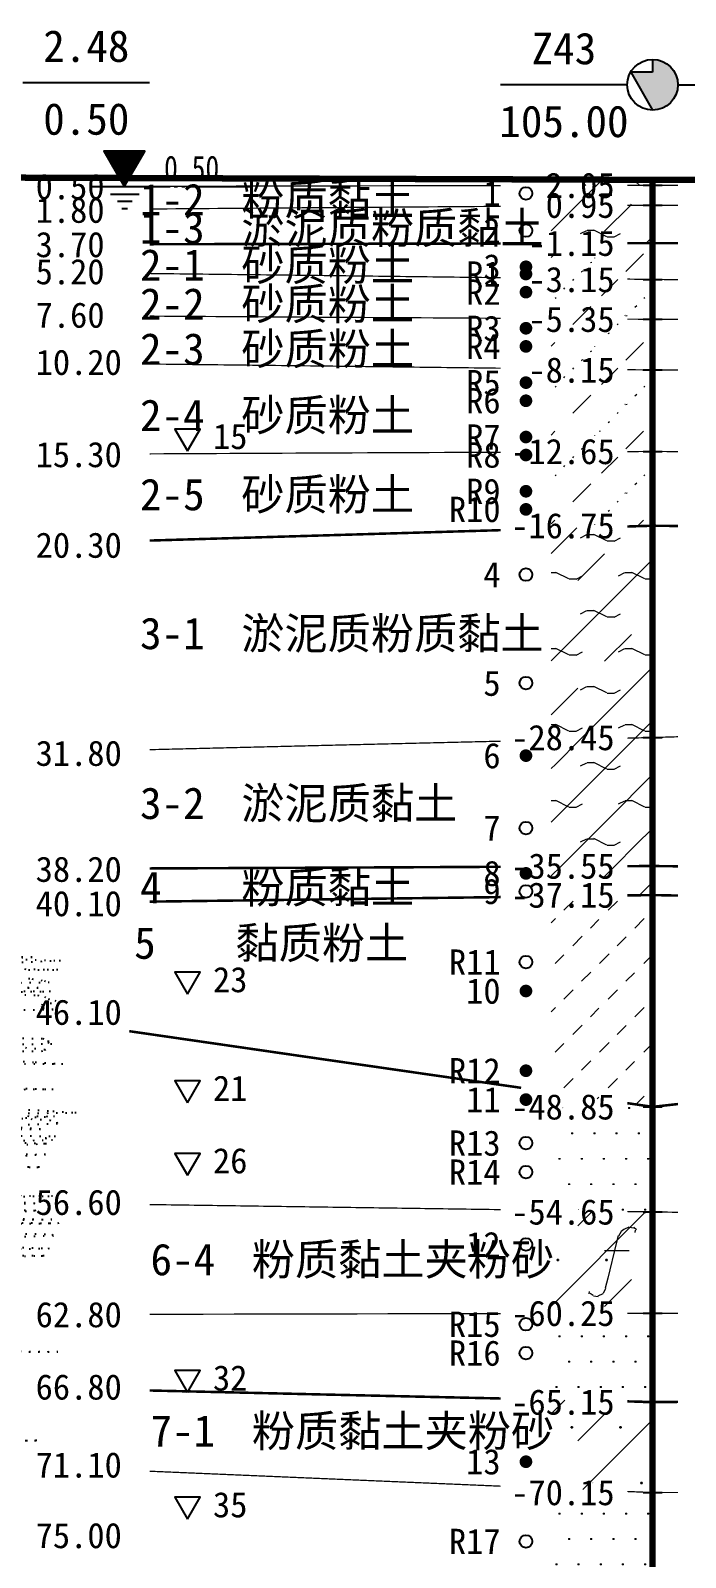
# Model space of a CAD drawing. Extents: x -37 to 3540, y -1485 to 297.
# Drawn here: x 2303.1 to 2354.9, y -188.5 to -68 of the extents above; entities that cross this region are included whole.
import ezdxf
from ezdxf.enums import TextEntityAlignment as Align

# ---------------------------------------------------------------- set-up
doc = ezdxf.new("R2010")
doc.units = 0
doc.linetypes.add('DOT', pattern=[6.35, 0, -6.35])
doc.layers.get('0').update_dxf_attribs({"linetype": 'CONTINUOUS'})
for name, color, linetype in [('CURVE', 200, 'CONTINUOUS'), ('HOLE', 41, 'CONTINUOUS'), ('SAMPLE', 1, 'CONTINUOUS'), ('STRATUM', 241, 'CONTINUOUS')]:
    doc.layers.add(name, color=color, linetype=linetype)
doc.layers.add('HATCH', color=7, linetype='CONTINUOUS', lineweight=13)
doc.styles.add('ST', font='')
doc.styles.get('ST').set_extended_font_data('SimSun')
pattern_1 = [(45, (2063.151, -297), (-4.24264, 4.24264), [10, 0]), (45, (2064.212, -300.182), (-2.12132, 6.36396), [3, -3])]
pattern_2 = [(45, (2063.151, -297), (-4.24264, 4.24264), [10, 0]), (45, (2064.212, -300.182), (-2.12132, 6.36396), [3, -3]), (26.565, (2064.2254, -297.2536), (5.999823, 5.999812), [0.567, -12.849]), (0, (2063.6584, -297.2536), (0, 6), [0.567, -5.433]), (26.565, (2061.57, -297), (5.999823, 5.999812), [0.567, -12.849]), (0, (2062.077, -296.7464), (0, 6), [0.567, -5.433]), (153.435, (2063.6584, -297.2536), (-5.999818, -5e-06), [1.134, -12.2826]), (26.565, (2067.2254, -294.2536), (5.999823, 5.999812), [0.567, -12.849]), (0, (2066.6584, -294.2536), (0, 6), [0.567, -5.433]), (26.565, (2064.57, -294), (5.999823, 5.999812), [0.567, -12.849]), (0, (2065.077, -293.7464), (0, 6), [0.567, -5.433]), (153.435, (2066.6584, -294.2536), (-5.999818, -5e-06), [1.134, -12.2826])]
pattern_3 = [(45, (2063.1513, -297), (-7e-07, 6.99998), [1.97196, -7.92754]), (45, (2065.964, -294.171), (-7e-07, 6.99998), [1.99367, -7.90583]), (45, (2068.2187, -291.918), (-7e-07, 6.99998), [1.81361, -8.08588]), (26.5651, (2063.1513, -293.5), (7, 7), [0.0965, -15.55598]), (36.8699, (2063.8513, -292.8), (7, 7), [0.19775, -34.80225]), (315, (2066.6513, -290.024), (6.99998, 1e-06), [0.03305, -9.86644]), (26.5651, (2066.6513, -297), (7, 7), [0.14475, -15.50773]), (26.5651, (2067.3513, -296.3), (7, 7), [0.10528, -15.5472]), (90, (2067.701, -295.95), (-7, -5e-07), [0.02877, -6.97123]), (26.5651, (2068.0513, -295.6), (7, 7), [0.09101, -31.21394]), (36.8699, (2068.7513, -294.9), (7, 7), [0.11069, -34.88931]), (45, (2069.4513, -294.2), (-2e-07, 6.99998), [0.10911, -9.79038]), (315, (2070.0654, -293.452), (6.99998, 1e-06), [0.03305, -9.86644]), (36.8699, (2064.5513, -292.1), (7, 7), [0.10224, -34.89776]), (53.1301, (2065.2513, -291.4), (14, 21), [0.13438, -34.86562]), (53.1301, (2065.9513, -290.7), (14, 21), [0.12625, -34.87375])]
pattern_4 = [(82.875, (2062.3167, -298.206), (0.0003693, 10.0001764), [0.0893, -80.5337]), (143.13, (2062.4177, -298.2818), (-29.999964, 20.000054), [0.12627, -49.87373]), (172.875, (2062.5949, -298.304), (-70.0002457, 9.9996603), [0.17857, -80.44443]), (206.565, (2062.7733, -298.2147), (-9.999705, -9.99969), [0.19954, -22.16046]), (243.435, (2062.8626, -298.0363), (9e-06, -9.999696), [0.19954, -22.16146]), (255.964, (2062.9519, -297.679), (-0.0002, -9.999501), [0.36813, -40.86287]), (255.964, (2063.262, -296.439), (-0.0002, -9.999501), [1.27838, -39.95262]), (255.964, (2063.3304, -296.165), (-0.0002, -9.999501), [0.28235, -40.94865]), (216.87, (2063.5206, -295.9108), (-9.999982, -10.000018), [0.12627, -49.87373]), (243.435, (2063.4196, -295.9865), (9e-06, -9.999696), [0.19954, -22.16146]), (206.565, (2063.699, -295.8215), (-9.999705, -9.99969), [0.19954, -22.16046]), (172.875, (2063.8763, -295.8437), (-70.0002457, 9.9996603), [0.17857, -80.44443]), (143.13, (2063.9773, -295.9194), (-29.999964, 20.000054), [0.12627, -49.87373]), (82.875, (2063.9662, -296.008), (0.0003693, 10.0001764), [0.0893, -80.5337]), (0, (2062.822, -296.66), (0, 10), [0.89286, -9.10714]), (0, (2063.1763, -297), (1, 2), [0, -1.75]), (0, (2063.1513, -296.975), (1, 2), [0, -1.75]), (0, (2063.1513, -297), (1, 2), [0, -1.75]), (0, (2063.1263, -297), (1, 2), [0, -1.75]), (0, (2063.1513, -297.025), (1, 2), [0, -1.75])]
pattern_5 = [(82.875, (2061.315, -299.6533), (0.000812, 22.000388), [0.1964, -177.1742]), (143.13, (2061.5374, -299.82), (-65.99992, 44.00012), [0.2778, -109.7222]), (172.875, (2061.9272, -299.8687), (-154.00054, 21.999253), [0.3929, -176.9777]), (206.565, (2062.32, -299.672), (-21.99935, -21.9993), [0.439, -48.753]), (243.435, (2062.516, -299.28), (2e-05, -21.99933), [0.439, -48.7552]), (255.964, (2062.7126, -298.494), (-0.00044, -21.9989), [0.8099, -89.8983]), (255.964, (2063.3947, -295.7656), (-0.00044, -21.9989), [2.8124, -87.8958]), (255.964, (2063.5453, -295.163), (-0.00044, -21.9989), [0.6212, -90.087]), (216.87, (2063.964, -294.6037), (-21.99996, -22.00004), [0.2778, -109.7222]), (243.435, (2063.742, -294.77), (2e-05, -21.99933), [0.439, -48.7552]), (206.565, (2064.356, -294.407), (-21.99935, -21.9993), [0.439, -48.753]), (172.875, (2064.7463, -294.456), (-154.00054, 21.999253), [0.3929, -176.9777]), (143.13, (2064.9686, -294.6228), (-65.99992, 44.00012), [0.2778, -109.7222]), (82.875, (2064.9442, -294.8177), (0.000812, 22.000388), [0.1964, -177.1742]), (0, (2062.426, -296.252), (0, 22), [1.9643, -20.0357]), (0, (2063.2063, -297), (2.2, 4.4), [0, -3.85]), (0, (2063.1513, -296.945), (2.2, 4.4), [0, -3.85]), (0, (2063.1513, -297), (2.2, 4.4), [0, -3.85]), (0, (2063.0963, -297), (2.2, 4.4), [0, -3.85]), (0, (2063.1513, -297.055), (2.2, 4.4), [0, -3.85])]

# ---------------------------------------------------------------- blocks, each defined once
blk = doc.blocks.new('H_ssp_hole')
blk.add_hatch(color=256).paths.add_polyline_path([(0, 2), (0, 1), (-1.73, 1), (0, -2, 0.414214), (2, 0, 0.414214)])
for p, q in [((0, 2), (0, 1)), ((0, 1), (-1.73, 1)), ((-1.73, 1), (0, -2))]:
    blk.add_line(p, q)
blk.add_circle((0, 0), 2)
blk = doc.blocks.new('SampleSoilDisturbed')
blk.add_circle((0, 0), 0.5)
blk = doc.blocks.new('SampleSoilUndisturbed')
at = {"const_width": 0.5}
blk.add_lwpolyline([(-0.25, 0, 1), (0.25, 0, 1)], format="xyb", close=True, dxfattribs=at)
blk = doc.blocks.new('TrigonHollow')
blk.add_lwpolyline([(0, -1.15), (1, 0.58), (-1, 0.58)], close=True)
blk = doc.blocks.new('Gwl')
blk.add_lwpolyline([(0, 0, 0, 3.22, 0), (0, 2.79, 3.22, 3.22, 0)], format="xyseb")
blk.add_lwpolyline([(0, 0), (1.61, 2.79), (-1.61, 2.79)], close=True)
for points in [[(-2.63, 0), (3.61, 0)], [(3.93, 0), (4.21, 0)], [(4.53, 0), (4.8, 0)], [(5.09, 0), (9.99, 0)], [(-1.09, -0.61), (1.16, -0.61)], [(-0.54, -1.14), (0.61, -1.14)], [(-0.19, -1.74), (0.26, -1.74)]]:
    blk.add_lwpolyline(points)
at = {"style": 'ST', "width": 0.8}
blk.add_attdef('*GWL', (3.14, 0.45), '', height=2, dxfattribs=at)

msp = doc.modelspace()

# ---------------------------------------------------------------- hatches: boundary and pattern name
at = {"layer": 'HATCH'}
h = msp.add_hatch(dxfattribs=at)
h.set_pattern_fill('STT', color=50, style=0)
h.set_pattern_definition([(45, (2063.1513, -297), (-2.12132, 2.12132), [10, 0]), (135, (2063.1513, -297), (-2.12132, -2.12132), [10, 0])])
h.paths.add_polyline_path([(2352.26, -79.76), (2344.26, -79.73), (2344.26, -80.2), (2352.26, -80.19)])
h.paths.add_polyline_path([(2343.05, -81.68), (2349.75, -81.68), (2349.75, -78.75), (2343.05, -78.75)], flags=9)
h = msp.add_hatch(dxfattribs=at)
h.set_pattern_fill('FZNT', color=32, style=0)
h.set_pattern_definition(pattern_1)
h.paths.add_polyline_path([(2352.26, -80.19), (2344.26, -80.2), (2344.26, -81.82), (2352.26, -81.76)])
h.paths.add_polyline_path([(2343.05, -83.25), (2349.75, -83.25), (2349.75, -80.32), (2343.05, -80.32)], flags=9)
h.paths.add_polyline_path([(2343.05, -81.68), (2349.75, -81.68), (2349.75, -78.75), (2343.05, -78.75)], flags=9)
h = msp.add_hatch(dxfattribs=at)
h.set_pattern_fill('YNFNT', color=251, style=0)
h.set_pattern_definition(pattern_2)
h.paths.add_polyline_path([(2352.26, -81.76), (2344.26, -81.82), (2344.26, -84.78), (2352.26, -84.76)])
h.paths.add_polyline_path([(2341.62, -86.25), (2349.75, -86.25), (2349.75, -83.33), (2341.62, -83.33)], flags=9)
h.paths.add_polyline_path([(2343.05, -83.25), (2349.75, -83.25), (2349.75, -80.32), (2343.05, -80.32)], flags=9)
h = msp.add_hatch(dxfattribs=at)
h.set_pattern_fill('SZFT', color=52, style=0)
h.set_pattern_definition(pattern_3)
h.paths.add_polyline_path([(2352.26, -84.76), (2344.26, -84.78), (2344.26, -87.52), (2352.26, -87.62)])
h.paths.add_polyline_path([(2341.62, -89.11), (2349.75, -89.11), (2349.75, -86.17), (2341.62, -86.17)], flags=9)
h.paths.add_polyline_path([(2341.62, -86.25), (2349.75, -86.25), (2349.75, -83.33), (2341.62, -83.33)], flags=9)
h = msp.add_hatch(dxfattribs=at)
h.set_pattern_fill('SZFT', color=52, style=0)
h.set_pattern_definition(pattern_3)
h.paths.add_polyline_path([(2352.26, -87.62), (2344.26, -87.52), (2344.26, -90.71), (2352.26, -90.76)])
h.paths.add_polyline_path([(2341.62, -92.25), (2349.75, -92.25), (2349.75, -89.32), (2341.62, -89.32)], flags=9)
h.paths.add_polyline_path([(2341.62, -89.11), (2349.75, -89.11), (2349.75, -86.17), (2341.62, -86.17)], flags=9)
h = msp.add_hatch(dxfattribs=at)
h.set_pattern_fill('SZFT', color=52, style=0)
h.set_pattern_definition(pattern_3)
h.paths.add_polyline_path([(2352.26, -90.76), (2344.26, -90.71), (2344.26, -94.67), (2352.26, -94.76)])
h.paths.add_polyline_path([(2341.62, -96.25), (2349.75, -96.25), (2349.75, -93.32), (2341.62, -93.32)], flags=9)
h.paths.add_polyline_path([(2341.62, -92.25), (2349.75, -92.25), (2349.75, -89.32), (2341.62, -89.32)], flags=9)
h = msp.add_hatch(dxfattribs=at)
h.set_pattern_fill('SZFT', color=52, style=0)
h.set_pattern_definition(pattern_3)
h.paths.add_polyline_path([(2352.26, -94.76), (2344.26, -94.67), (2344.26, -101.23), (2352.26, -101.19)])
h.paths.add_polyline_path([(2340.19, -102.68), (2349.75, -102.68), (2349.75, -99.75), (2340.19, -99.75)], flags=9)
h.paths.add_polyline_path([(2341.62, -96.25), (2349.75, -96.25), (2349.75, -93.32), (2341.62, -93.32)], flags=9)
h = msp.add_hatch(dxfattribs=at)
h.set_pattern_fill('SZFT', color=52, style=0)
h.set_pattern_definition(pattern_3)
h.paths.add_polyline_path([(2352.26, -101.19), (2344.26, -101.23), (2344.26, -107.28), (2352.26, -107.05)])
h.paths.add_polyline_path([(2340.19, -108.54), (2349.75, -108.54), (2349.75, -105.6), (2340.19, -105.6)], flags=9)
h.paths.add_polyline_path([(2340.19, -102.68), (2349.75, -102.68), (2349.75, -99.75), (2340.19, -99.75)], flags=9)
h = msp.add_hatch(dxfattribs=at)
h.set_pattern_fill('YNFNT', color=251, style=0)
h.set_pattern_definition(pattern_2)
h.paths.add_polyline_path([(2352.26, -107.05), (2344.26, -107.28), (2344.26, -123.95), (2352.26, -123.76)])
h.paths.add_polyline_path([(2340.19, -125.25), (2349.75, -125.25), (2349.75, -122.32), (2340.19, -122.32)], flags=9)
h.paths.add_polyline_path([(2340.19, -108.54), (2349.75, -108.54), (2349.75, -105.6), (2340.19, -105.6)], flags=9)
h = msp.add_hatch(dxfattribs=at)
h.set_pattern_fill('YNNT', color=251, style=0)
h.set_pattern_definition([(45, (2063.1513, -297), (-2.12132, 2.12132), [10, 0]), (26.565, (2064.2254, -297.2536), (5.999823, 5.999812), [0.567, -12.849]), (0, (2063.6584, -297.2536), (0, 6), [0.567, -5.433]), (26.565, (2061.57, -297), (5.999823, 5.999812), [0.567, -12.849]), (0, (2062.077, -296.7464), (0, 6), [0.567, -5.433]), (153.435, (2063.6584, -297.2536), (-5.999818, -5e-06), [1.134, -12.2826]), (26.565, (2067.2254, -294.2536), (5.999823, 5.999812), [0.567, -12.849]), (0, (2066.6584, -294.2536), (0, 6), [0.567, -5.433]), (26.565, (2064.57, -294), (5.999823, 5.999812), [0.567, -12.849]), (0, (2065.077, -293.7464), (0, 6), [0.567, -5.433]), (153.435, (2066.6584, -294.2536), (-5.999818, -5e-06), [1.134, -12.2826])])
h.paths.add_polyline_path([(2352.26, -123.76), (2344.26, -123.95), (2344.26, -133.94), (2352.26, -133.9)])
h.paths.add_polyline_path([(2340.19, -135.39), (2349.75, -135.39), (2349.75, -132.46), (2340.19, -132.46)], flags=9)
h.paths.add_polyline_path([(2340.19, -125.25), (2349.75, -125.25), (2349.75, -122.32), (2340.19, -122.32)], flags=9)
h = msp.add_hatch(dxfattribs=at)
h.set_pattern_fill('FZNT', color=32, style=0)
h.set_pattern_definition(pattern_1)
h.paths.add_polyline_path([(2352.26, -133.9), (2344.26, -133.94), (2344.26, -136.29), (2352.26, -136.19)])
h.paths.add_polyline_path([(2340.19, -137.68), (2349.75, -137.68), (2349.75, -134.75), (2340.19, -134.75)], flags=9)
h.paths.add_polyline_path([(2340.19, -135.39), (2349.75, -135.39), (2349.75, -132.46), (2340.19, -132.46)], flags=9)
h = msp.add_hatch(dxfattribs=at)
h.set_pattern_fill('NZFT', color=52, style=0)
h.set_pattern_definition([(45, (2063.1513, -297), (-6e-07, 6.99998), [0.9473, -8.9522]), (45, (2064.5513, -295.6), (-6e-07, 6.99998), [0.9869, -8.9126]), (45, (2065.9513, -294.2), (-6e-07, 6.99998), [1.06018, -8.83931]), (45, (2067.3513, -292.8), (-6e-07, 6.99998), [0.94918, -8.95032]), (45, (2068.7513, -291.4), (-6e-07, 6.99998), [1.0365, -8.863]), (45, (2066.6513, -297), (-6e-07, 6.99998), [1.01335, -8.88615]), (45, (2068.0513, -295.6), (-6e-07, 6.99998), [1.07896, -12.12037]), (45, (2069.4513, -294.2), (-6e-07, 6.99998), [0.99882, -8.90067]), (45, (2063.8513, -292.8), (-4e-07, 6.99998), [1.05533, -8.84416]), (45, (2065.2513, -291.4), (-4e-07, 6.99998), [1.0365, -8.863])])
h.paths.add_polyline_path([(2352.26, -136.19), (2344.26, -136.29), (2344.26, -151.75), (2352.26, -152.9)])
h.paths.add_polyline_path([(2340.19, -154.39), (2349.75, -154.39), (2349.75, -151.46), (2340.19, -151.46)], flags=9)
h.paths.add_polyline_path([(2340.19, -137.68), (2349.75, -137.68), (2349.75, -134.75), (2340.19, -134.75)], flags=9)
h = msp.add_hatch(dxfattribs=at)
h.set_pattern_fill('FS', color=142, style=0)
h.set_pattern_definition(pattern_4)
h.paths.add_polyline_path([(2352.26, -152.9), (2344.26, -151.75), (2344.26, -161.07), (2352.26, -161.19)])
h.paths.add_polyline_path([(2340.19, -162.68), (2349.75, -162.68), (2349.75, -159.75), (2340.19, -159.75)], flags=9)
h.paths.add_polyline_path([(2340.19, -154.39), (2349.75, -154.39), (2349.75, -151.46), (2340.19, -151.46)], flags=9)
h = msp.add_hatch(dxfattribs=at)
h.set_pattern_fill('FZNT', color=32, style=0)
h.set_pattern_definition(pattern_1)
h.paths.add_polyline_path([(2352.26, -161.19), (2344.26, -161.07), (2344.26, -169.2), (2352.26, -169.19)])
h.paths.add_polyline_path([(2319.8, -167.38), (2346.47, -167.38), (2346.47, -162.43), (2319.8, -162.43)], flags=9)
h.paths.add_polyline_path([(2340.19, -170.68), (2349.75, -170.68), (2349.75, -167.75), (2340.19, -167.75)], flags=9)
h.paths.add_polyline_path([(2340.19, -162.68), (2349.75, -162.68), (2349.75, -159.75), (2340.19, -159.75)], flags=9)
h = msp.add_hatch(dxfattribs=at)
h.set_pattern_fill('FS', color=32, scale=2.2, style=0)
h.set_pattern_definition(pattern_5)
h.paths.add_polyline_path([(2352.26, -161.19), (2344.26, -161.07), (2344.26, -169.2), (2352.26, -169.19)])
h.paths.add_polyline_path([(2319.8, -167.38), (2346.47, -167.38), (2346.47, -162.43), (2319.8, -162.43)], flags=9)
h.paths.add_polyline_path([(2340.19, -170.68), (2349.75, -170.68), (2349.75, -167.75), (2340.19, -167.75)], flags=9)
h.paths.add_polyline_path([(2340.19, -162.68), (2349.75, -162.68), (2349.75, -159.75), (2340.19, -159.75)], flags=9)
h = msp.add_hatch(dxfattribs=at)
h.set_pattern_fill('FS', color=142, style=0)
h.set_pattern_definition(pattern_4)
h.paths.add_polyline_path([(2352.26, -169.19), (2344.26, -169.2), (2344.26, -176.01), (2352.26, -176.19)])
h.paths.add_polyline_path([(2340.19, -177.68), (2349.75, -177.68), (2349.75, -174.75), (2340.19, -174.75)], flags=9)
h.paths.add_polyline_path([(2340.19, -170.68), (2349.75, -170.68), (2349.75, -167.75), (2340.19, -167.75)], flags=9)
h = msp.add_hatch(dxfattribs=at)
h.set_pattern_fill('FZNT', color=32, style=0)
h.set_pattern_definition(pattern_1)
h.paths.add_polyline_path([(2352.26, -176.19), (2344.26, -176.01), (2344.26, -182.99), (2352.26, -183.33)])
h.paths.add_polyline_path([(2319.8, -180.91), (2346.47, -180.91), (2346.47, -175.96), (2319.8, -175.96)], flags=9)
h.paths.add_polyline_path([(2340.19, -184.82), (2349.75, -184.82), (2349.75, -181.89), (2340.19, -181.89)], flags=9)
h.paths.add_polyline_path([(2340.19, -177.68), (2349.75, -177.68), (2349.75, -174.75), (2340.19, -174.75)], flags=9)
h = msp.add_hatch(dxfattribs=at)
h.set_pattern_fill('FS', color=32, scale=2.2, style=0)
h.set_pattern_definition(pattern_5)
h.paths.add_polyline_path([(2352.26, -176.19), (2344.26, -176.01), (2344.26, -182.99), (2352.26, -183.33)])
h.paths.add_polyline_path([(2319.8, -180.91), (2346.47, -180.91), (2346.47, -175.96), (2319.8, -175.96)], flags=9)
h.paths.add_polyline_path([(2340.19, -184.82), (2349.75, -184.82), (2349.75, -181.89), (2340.19, -181.89)], flags=9)
h.paths.add_polyline_path([(2340.19, -177.68), (2349.75, -177.68), (2349.75, -174.75), (2340.19, -174.75)], flags=9)
h = msp.add_hatch(dxfattribs=at)
h.set_pattern_fill('FS', color=142, style=0)
h.set_pattern_definition(pattern_4)
h.paths.add_polyline_path([(2352.26, -183.33), (2344.26, -182.99), (2344.26, -191.9), (2352.26, -191.9)])
h.paths.add_polyline_path([(2340.19, -193.39), (2349.75, -193.39), (2349.75, -190.46), (2340.19, -190.46)], flags=9)
h.paths.add_polyline_path([(2340.19, -184.82), (2349.75, -184.82), (2349.75, -181.89), (2340.19, -181.89)], flags=9)

# ---------------------------------------------------------------- linework, layer by layer
at = {"layer": 'CURVE', "color": 100, "linetype": 'DOT', "ltscale": 0.1}
for points in [[(2297.29, -140.95), (2303.28, -141.09), (2301.3, -141.23), (2305.5, -141.38), (2302.24, -141.52)], [(2299.73, -141.95), (2305.3, -142.09), (2295.78, -142.23)], [(2302.27, -142.66), (2303.25, -142.8), (2304.24, -142.95), (2304.63, -143.09), (2296.51, -143.23)], [(2299.24, -143.38), (2303.76, -143.52), (2297.47, -143.66), (2304.72, -143.81), (2296.07, -143.95), (2303.7, -144.09), (2304.25, -144.23), (2304.55, -144.38), (2305.06, -144.52), (2305.52, -144.66), (2304.06, -144.81), (2304.01, -144.95), (2304.12, -145.09), (2304.93, -145.23), (2298.38, -145.38)], [(2298.85, -147.38), (2304.11, -147.52), (2304.54, -147.66), (2304.52, -147.8), (2304.82, -147.95), (2297.51, -148.09)], [(2301.09, -149.23), (2303.52, -149.38), (2305.7, -149.52), (2287.77, -149.66)], [(2302.74, -148.23), (2304.34, -148.38), (2304.08, -148.52), (2293.6, -148.66)], [(2300.57, -151.38), (2304.92, -151.52), (2292.46, -151.66)], [(2302.25, -153.09), (2304.91, -153.23), (2306.74, -153.38), (2297.03, -153.52), (2305.05, -153.66), (2302.45, -153.81), (2304.66, -153.95), (2305.23, -154.09), (2305.27, -154.23), (2301.56, -154.38)], [(2297.24, -155.09), (2305.11, -155.23), (2304.3, -155.38), (2304.89, -155.52), (2300.49, -155.66), (2304.41, -155.81), (2302.17, -155.95)], [(2302.38, -154.52), (2303.92, -154.66), (2298.07, -154.81)], [(2296.18, -156.52), (2304.32, -156.66), (2302.48, -156.8)], [(2299.24, -157.52), (2303.86, -157.66), (2299.05, -157.8)], [(2296.44, -159.81), (2304.89, -159.95), (2297.96, -160.09)], [(2299.7, -160.95), (2303.56, -161.09), (2302.05, -161.23)], [(2301.92, -160.38), (2303.49, -160.52), (2299.74, -160.66)], [(2299.63, -161.66), (2304.84, -161.8), (2295.84, -161.95), (2305.38, -162.09), (2299.15, -162.23)], [(2296.14, -162.8), (2304.85, -162.95), (2304.97, -163.09), (2300.42, -163.23)], [(2297.38, -164.52), (2304.23, -164.66), (2298.46, -164.81)], [(2301.78, -163.95), (2304.62, -164.09), (2297.5, -164.23)], [(2296.44, -172.09), (2305.31, -172.23), (2296.3, -172.38)], [(2291.7, -179.09), (2303.64, -179.23), (2297.37, -179.38)]]:
    msp.add_lwpolyline(points, dxfattribs=at)
at = {"layer": 'HOLE', "linetype": 'Continuous'}
for points in [[(2302.55, -72.08), (2312.55, -72.08)], [(2350.26, -72.26), (2340.26, -72.26)], [(2354.26, -72.26), (2364.26, -72.26)], [(2351.51, -80.19), (2353.01, -80.19)], [(2351.51, -81.76), (2353.01, -81.76)], [(2351.51, -84.76), (2353.01, -84.76)], [(2351.51, -87.62), (2353.01, -87.62)], [(2351.51, -90.76), (2353.01, -90.76)], [(2351.51, -94.76), (2353.01, -94.76)], [(2351.51, -101.19), (2353.01, -101.19)], [(2351.51, -107.05), (2353.01, -107.05)], [(2351.51, -123.76), (2353.01, -123.76)], [(2351.51, -133.9), (2353.01, -133.9)], [(2351.51, -136.19), (2353.01, -136.19)], [(2351.51, -152.9), (2353.01, -152.9)], [(2351.51, -161.19), (2353.01, -161.19)], [(2351.51, -169.19), (2353.01, -169.19)], [(2351.51, -176.19), (2353.01, -176.19)], [(2351.51, -183.33), (2353.01, -183.33)]]:
    msp.add_lwpolyline(points, dxfattribs=at)
at = {"layer": 'HOLE', "linetype": 'Continuous', "const_width": 0.5}
msp.add_lwpolyline([(2352.26, -79.76), (2352.26, -229.76)], dxfattribs=at)
at = {"layer": 'STRATUM', "linetype": 'Continuous'}
for points, const_width in [([(2298.55, -79.57), (2300.55, -79.58), (2312.72, -79.62)], 0.5), ([(2312.55, -79.62), (2350.26, -79.75)], 0.5), ([(2350.26, -79.75), (2352.26, -79.76), (2364.26, -79.78)], 0.5), ([(2312.55, -80.27), (2326.41, -80.24), (2340.26, -80.21)], 0.1), ([(2350.26, -80.19), (2352.26, -80.19), (2354.26, -80.19)], 0.1), ([(2312.55, -82.06), (2326.41, -81.95), (2340.26, -81.85)], 0.1), ([(2350.26, -81.78), (2352.26, -81.76), (2354.26, -81.77)], 0.1), ([(2312.55, -84.84), (2326.41, -84.81), (2340.26, -84.78)], 0.2), ([(2350.26, -84.76), (2352.26, -84.76), (2354.26, -84.75)], 0.2), ([(2312.55, -87.15), (2326.41, -87.31), (2340.26, -87.48)], 0.1), ([(2350.26, -87.59), (2352.26, -87.62), (2354.26, -87.63)], 0.1), ([(2312.55, -90.51), (2326.41, -90.6), (2340.26, -90.68)], 0.1), ([(2350.26, -90.75), (2352.26, -90.76), (2354.26, -90.77)], 0.1), ([(2312.55, -94.29), (2326.41, -94.45), (2340.26, -94.62)], 0.1), ([(2350.26, -94.74), (2352.26, -94.76), (2354.26, -94.76)], 0.1), ([(2312.55, -101.38), (2326.41, -101.31), (2340.26, -101.25)], 0.1), ([(2350.26, -101.2), (2352.26, -101.19), (2354.26, -101.2)], 0.1), ([(2350.26, -107.11), (2352.26, -107.05), (2354.26, -107.07)], 0.2), ([(2312.55, -108.22), (2326.41, -107.81), (2340.26, -107.4)], 0.2), ([(2312.55, -124.72), (2326.41, -124.38), (2340.26, -124.05)], 0.1), ([(2350.26, -123.81), (2352.26, -123.76), (2354.26, -123.7)], 0.1), ([(2312.55, -134.09), (2326.41, -134.03), (2340.26, -133.96)], 0.2), ([(2350.26, -133.91), (2352.26, -133.9), (2354.26, -133.92)], 0.2), ([(2350.26, -136.22), (2352.26, -136.19), (2354.26, -136.23)], 0.2), ([(2312.55, -136.71), (2326.41, -136.53), (2340.26, -136.35)], 0.2), ([(2310.94, -146.93), (2326.41, -149.17), (2341.88, -151.4)], 0.2), ([(2350.26, -152.61), (2352.26, -152.9), (2354.26, -152.68)], 0.2), ([(2312.55, -160.61), (2326.41, -160.81), (2340.26, -161.01)], 0.1), ([(2350.26, -161.16), (2352.26, -161.19), (2354.26, -161.22)], 0.1), ([(2312.55, -169.27), (2326.41, -169.24), (2340.26, -169.21)], 0.1), ([(2350.26, -169.19), (2352.26, -169.19), (2354.26, -169.19)], 0.1), ([(2312.55, -175.28), (2326.41, -175.6), (2340.26, -175.91)], 0.2), ([(2350.26, -176.14), (2352.26, -176.19), (2354.26, -176.18)], 0.2), ([(2312.55, -181.65), (2326.41, -182.24), (2340.26, -182.83)], 0.1), ([(2350.26, -183.25), (2352.26, -183.33), (2354.26, -183.33)], 0.1)]:
    msp.add_lwpolyline(points, dxfattribs=dict(at, const_width=const_width))

# ---------------------------------------------------------------- block references
at = {"layer": 'CURVE'}
msp.add_blockref('Gwl', (2310.55, -80.29), dxfattribs=at).add_auto_attribs({'*GWL': '0.50'})
for p in [(2315.55, -100), (2315.55, -142.86), (2315.55, -151.43), (2315.55, -157.15), (2315.55, -174.29), (2315.55, -184.29)]:
    msp.add_blockref('TrigonHollow', p, dxfattribs=at)
at = {"layer": 'HOLE'}
msp.add_blockref('H_ssp_hole', (2352.26, -72.26), dxfattribs=at)
at = {"layer": 'SAMPLE'}
for name, p in [('SampleSoilDisturbed', (2342.26, -80.83)), ('SampleSoilDisturbed', (2342.26, -83.76)), ('SampleSoilUndisturbed', (2342.26, -86.62)), ('SampleSoilUndisturbed', (2342.26, -87.19)), ('SampleSoilUndisturbed', (2342.26, -88.62)), ('SampleSoilUndisturbed', (2342.26, -91.47)), ('SampleSoilUndisturbed', (2342.26, -92.9)), ('SampleSoilUndisturbed', (2342.26, -95.76)), ('SampleSoilUndisturbed', (2342.26, -97.19)), ('SampleSoilUndisturbed', (2342.26, -100.05)), ('SampleSoilUndisturbed', (2342.26, -101.47)), ('SampleSoilUndisturbed', (2342.26, -104.33)), ('SampleSoilUndisturbed', (2342.26, -105.76)), ('SampleSoilDisturbed', (2342.26, -110.9)), ('SampleSoilDisturbed', (2342.26, -119.47)), ('SampleSoilUndisturbed', (2342.26, -125.19)), ('SampleSoilDisturbed', (2342.26, -130.9)), ('SampleSoilUndisturbed', (2342.26, -134.48)), ('SampleSoilDisturbed', (2342.26, -135.9)), ('SampleSoilDisturbed', (2342.26, -141.48)), ('SampleSoilUndisturbed', (2342.26, -143.76)), ('SampleSoilUndisturbed', (2342.26, -150.05)), ('SampleSoilUndisturbed', (2342.26, -152.33)), ('SampleSoilDisturbed', (2342.26, -155.76)), ('SampleSoilDisturbed', (2342.26, -158.05)), ('SampleSoilDisturbed', (2342.26, -163.76)), ('SampleSoilDisturbed', (2342.26, -170.05)), ('SampleSoilDisturbed', (2342.26, -172.33)), ('SampleSoilUndisturbed', (2342.26, -180.9)), ('SampleSoilDisturbed', (2342.26, -187.19))]:
    msp.add_blockref(name, p, dxfattribs=at)

# ---------------------------------------------------------------- texts
at = {"layer": 'CURVE', "style": 'ST'}
for s, p in [('15', (2317.55, -100)), ('23', (2317.55, -142.86)), ('21', (2317.55, -151.43)), ('26', (2317.55, -157.15)), ('32', (2317.55, -174.29)), ('35', (2317.55, -184.29))]:
    msp.add_text(s, height=2, dxfattribs=at).set_placement(p, align=Align.MIDDLE_LEFT)
at = {"layer": 'HOLE', "style": 'ST'}
for s, p in [('2.48', (2307.55, -69.2)), ('Z43', (2345.26, -69.39)), ('0.50', (2307.55, -74.95)), ('105.00', (2345.26, -75.14))]:
    msp.add_text(s, height=2.5, dxfattribs=at).set_placement(p, align=Align.MIDDLE_CENTER)
for s, p in [('0.50', (2303.55, -80.29)), ('1.80', (2303.55, -82.15)), ('3.70', (2303.55, -84.86)), ('5.20', (2303.55, -87)), ('7.60', (2303.55, -90.43)), ('10.20', (2303.55, -94.15)), ('15.30', (2303.55, -101.43)), ('20.30', (2303.55, -108.58)), ('31.80', (2303.55, -125)), ('38.20', (2303.55, -134.15)), ('40.10', (2303.55, -136.86)), ('46.10', (2303.55, -145.43)), ('56.60', (2303.55, -160.43)), ('62.80', (2303.55, -169.29)), ('66.80', (2303.55, -175)), ('71.10', (2303.55, -181.15)), ('75.00', (2303.55, -186.72))]:
    msp.add_text(s, height=2, dxfattribs=at).set_placement(p, align=Align.MIDDLE_LEFT)
for s, p in [('2.05', (2349.26, -80.19)), ('0.95', (2349.26, -81.76)), ('-1.15', (2349.26, -84.76)), ('-3.15', (2349.26, -87.62)), ('-5.35', (2349.26, -90.76)), ('-8.15', (2349.26, -94.76)), ('-12.65', (2349.26, -101.19)), ('-16.75', (2349.26, -107.05)), ('-28.45', (2349.26, -123.76)), ('-35.55', (2349.26, -133.9)), ('-37.15', (2349.26, -136.19)), ('-48.85', (2349.26, -152.9)), ('-54.65', (2349.26, -161.19)), ('-60.25', (2349.26, -169.19)), ('-65.15', (2349.26, -176.19)), ('-70.15', (2349.26, -183.33))]:
    msp.add_text(s, height=2, dxfattribs=at).set_placement(p, align=Align.MIDDLE_RIGHT)
at = {"layer": 'SAMPLE', "style": 'ST'}
for s, p in [('1', (2340.26, -80.83)), ('2', (2340.26, -83.76)), ('R1', (2340.26, -87.19)), ('3', (2340.26, -86.62)), ('R2', (2340.26, -88.62)), ('R3', (2340.26, -91.47)), ('R4', (2340.26, -92.9)), ('R5', (2340.26, -95.76)), ('R6', (2340.26, -97.19)), ('R7', (2340.26, -100.05)), ('R8', (2340.26, -101.47)), ('R9', (2340.26, -104.33)), ('R10', (2340.26, -105.76)), ('4', (2340.26, -110.9)), ('5', (2340.26, -119.47)), ('6', (2340.26, -125.19)), ('7', (2340.26, -130.9)), ('8', (2340.26, -134.48)), ('9', (2340.26, -135.9)), ('R11', (2340.26, -141.48)), ('10', (2340.26, -143.76)), ('R12', (2340.26, -150.05)), ('11', (2340.26, -152.33)), ('R13', (2340.26, -155.76)), ('R14', (2340.26, -158.05)), ('12', (2340.26, -163.76)), ('R15', (2340.26, -170.05)), ('R16', (2340.26, -172.33)), ('13', (2340.26, -180.9)), ('R17', (2340.26, -187.19))]:
    msp.add_text(s, height=2, dxfattribs=at).set_placement(p, align=Align.MIDDLE_RIGHT)
at = {"layer": 'STRATUM', "style": 'ST'}
for s, p in [('1-2', (2311.79, -81.31)), ('粉质黏土', (2319.79, -81.31)), ('1-3', (2311.79, -83.55)), ('淤泥质粉质黏土', (2319.79, -83.55)), ('2-1', (2311.79, -86.47)), ('砂质粉土', (2319.79, -86.47)), ('砂质粉土', (2319.79, -89.55)), ('2-2', (2311.79, -89.55)), ('砂质粉土', (2319.79, -93.1)), ('2-3', (2311.79, -93.1)), ('2-4', (2311.79, -98.33)), ('砂质粉土', (2319.79, -98.33)), ('2-5', (2311.79, -104.58)), ('砂质粉土', (2319.79, -104.58)), ('3-1', (2311.79, -115.54)), ('淤泥质粉质黏土', (2319.79, -115.54)), ('淤泥质黏土', (2319.79, -128.94)), ('3-2', (2311.79, -128.94)), ('4', (2311.79, -135.58)), ('粉质黏土', (2319.79, -135.58)), ('黏质粉土', (2319.33, -139.97)), ('5', (2311.33, -139.97)), ('6-4', (2312.62, -164.94)), ('粉质黏土夹粉砂', (2320.62, -164.94)), ('粉质黏土夹粉砂', (2320.62, -178.47)), ('7-1', (2312.62, -178.47))]:
    msp.add_text(s, height=2.5, dxfattribs=at).set_placement(p, align=Align.MIDDLE_LEFT)

doc.saveas('drawing.dxf')
